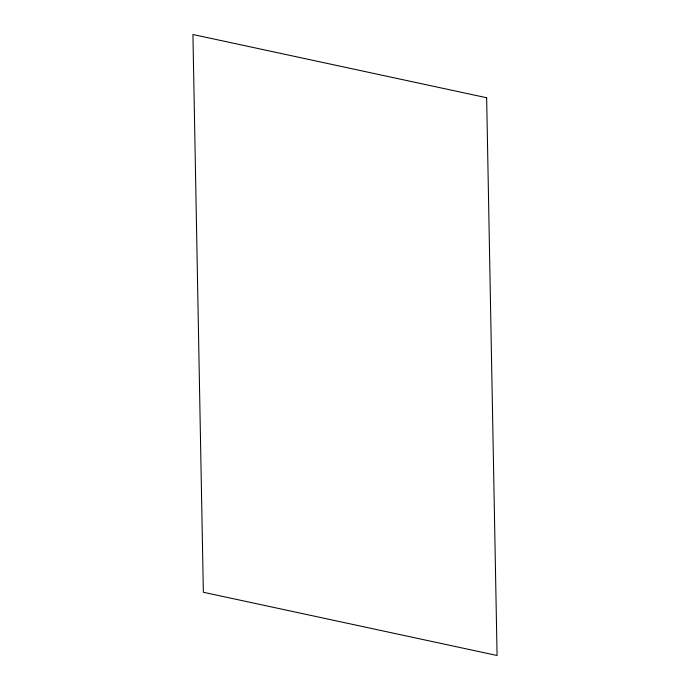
<?xml version="1.0" encoding="UTF-8"?>
<svg xmlns="http://www.w3.org/2000/svg" width="690" height="690" viewBox="0 0 690 690"><rect width="100%" height="100%" fill="white"/><g stroke="black" fill="none" stroke-linecap="round" stroke-linejoin="round"><path stroke-width="1.03" d="M486.648 97.739L192.924 34.5L203.352 592.261L497.076 655.5L486.648 97.739"/></g></svg>
